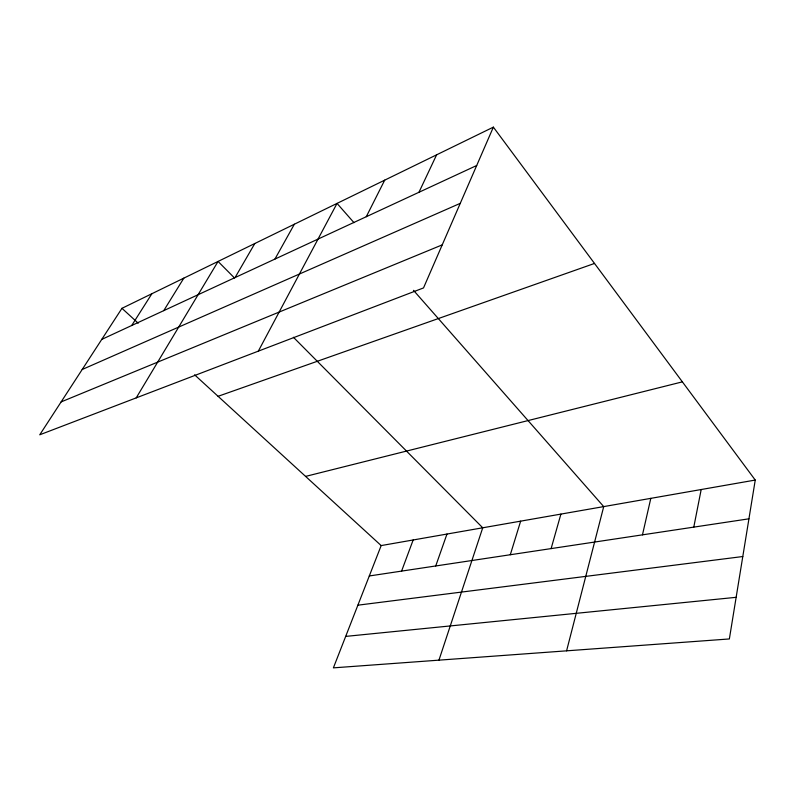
<?xml version="1.0" encoding="UTF-8"?>
<svg xmlns="http://www.w3.org/2000/svg" width="795" height="795" viewBox="0 0 795 795"><rect width="100%" height="100%" fill="white"/><g stroke="black" fill="none" stroke-linecap="round" stroke-linejoin="round"><path stroke-width="1.19" d="M755.25 480.061L729.363 638.951L333.393 667.86L381.173 545.579L755.25 480.061L493.367 127.14L121.963 308.321L39.75 434.795L423.516 287.929L493.367 127.14M693.787 527.125L701.19 489.531M642.469 534.846L650.807 498.356M566.587 650.837L603.723 506.604L413.499 290.334M551.114 548.6L560.902 514.097M510.301 554.741L520.645 521.152M438.949 660.158L482.734 527.791L293.405 337.259M435.73 565.97L446.969 534.051M401.584 571.108L413.161 539.974M418.955 192.281L436.614 154.826M366.276 216.717L384.71 180.147M258.325 351.142L337.04 203.401L353.994 222.68M274.921 259.091L294.359 224.22M235.062 277.574L254.807 243.518M136.213 397.878L218.069 261.436L234.515 277.992M163.74 310.656L183.834 278.141M131.702 325.513L151.875 293.733M101.76 339.395L476.702 165.499M82.193 369.496L460.265 203.341M61.136 401.902L442.219 244.88M218.088 396.308L594.511 263.443M305.598 476.404L682.378 381.858M369.297 575.968L748.94 518.817M357.879 605.184L742.798 556.53M345.676 636.407L736.15 597.323M121.963 308.321L138.211 323.197M194.596 374.813L381.173 545.579"/></g></svg>
